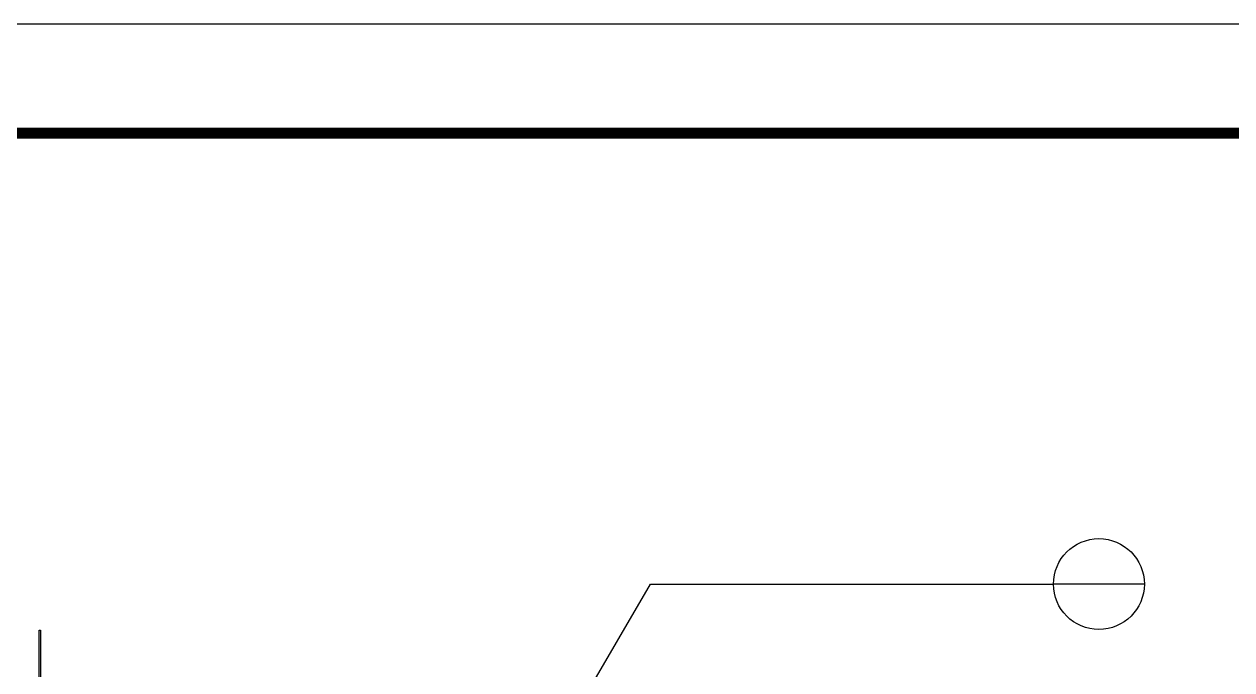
# Model space of a CAD drawing. Header units: millimetres. Extents: x -633009578 to 5705885, y -633235091 to 2571734.
# Drawn here: x 3400238 to 3433452, y 2199684 to 2217460 of the extents above; entities that cross this region are included whole.
import ezdxf
from ezdxf.enums import TextEntityAlignment as Align

# ---------------------------------------------------------------- set-up
doc = ezdxf.new("R2010")
doc.units = ezdxf.units.MM
doc.header["$LTSCALE"] = 1000
doc.header["$MEASUREMENT"] = 0
for name, color, linetype in [('A-DI-I(索引)', 21, 'Continuous'), ('A-LM-RAIL(栏杆)', 167, 'Continuous'), ('设备-箱柜', 3, 'Continuous'), ('院图签、封面151013$0$PUB_TITLE', 153, 'Continuous'), ('院图签、封面151013$0$图签文字', 4, 'Continuous')]:
    doc.layers.add(name, color=color, linetype=linetype)
doc.styles.add('院图签、封面151013$0$-宋体', font='simhei.ttf', dxfattribs={"width": 0.8})

# ---------------------------------------------------------------- blocks, each defined once
blk = doc.blocks.new('建筑图框_A1')
at = {"layer": '院图签、封面151013$0$PUB_TITLE'}
blk.add_lwpolyline([(0, 0), (84100, 0), (84100, 59400), (0, 59400)], close=True, dxfattribs=at)
at = {"layer": '院图签、封面151013$0$PUB_TITLE', "const_width": 100}
blk.add_lwpolyline([(2500, 1000), (83100, 1000), (83100, 58400), (2500, 58400)], close=True, dxfattribs=at)
at = {"layer": '院图签、封面151013$0$图签文字', "color": 6, "style": '院图签、封面151013$0$-宋体'}
for tag, height, width, p in [('工程主持人', 400, 0.7999999999883585, (79990.91196859907, 29505.93707200652)), ('审定', 400, 0.7999999999883585, (79990.91196859907, 28705.93707200605)), ('审核', 400, 0.7999999999883585, (79990.91196859907, 27905.93707200559)), ('专业负责人', 400, 0.7999999999883585, (79990.91196859907, 27105.93707200512)), ('校对', 400, 0.7999999999883585, (79990.91196859907, 26305.93707200466)), ('设计', 400, 0.7999999999883585, (79990.91196859907, 25505.93707200419)), ('方案设计人', 400, 0.7999999999883585, (79990.91196859907, 24706.79438478127)), ('工程编号', 300, 0.7000000000116415, (81000.00416498398, 8700.424278954277)), ('版次', 300, 0.7000000000116415, (78738.08139540046, 3005.726258059498)), ('日期', 300, 0.7000000000116415, (82038.0813954557, 3000.226258123759)), ('图号', 200, 0.7000000000116415, (82538.08139542397, 2400.075247410685)), ('比例', 300, 0.7000000000116415, (78738.08139537089, 2200.188802679535)), ('图号_X施', 300, 0.7000000000116415, (81538.08139540977, 2200.188802651362)), ('图号_总数', 200, 0.7000000000116415, (82538.08139541186, 2000.075247410219))]:
    blk.add_attdef(tag, text='', height=height, dxfattribs=dict(at, width=width)).set_placement(p, align=Align.MIDDLE_CENTER)
at = {"layer": '院图签、封面151013$0$图签文字', "color": 6, "style": '院图签、封面151013$0$-宋体', "width": 0.7}
for tag, p in [('建设单位_001', (80935.88661794258, 7446.21079580821)), ('工程名称_001', (80933.52706738078, 6045.368099178996)), ('图名_001', (79742.88288308708, 4059.656552180292))]:
    blk.add_attdef(tag, p, '', height=300, dxfattribs=at)

msp = doc.modelspace()

# ---------------------------------------------------------------- linework, layer by layer
at = {"layer": 'A-DI-I(索引)'}
for p, q in [((3415025.090032164, 2197867.687827862), (3417462.290185468, 2202046.395370514)), ((3417462.290185468, 2202046.395370514), (3428545.150621582, 2202046.395370514)), ((3431045.150621582, 2202046.395370514), (3428545.150621582, 2202046.395370514))]:
    msp.add_line(p, q, dxfattribs=at)
msp.add_circle((3429795.150621582, 2202046.395370514), 1250, dxfattribs=at)
at = {"layer": 'A-LM-RAIL(栏杆)'}
msp.add_lwpolyline([(3400655.051299255, 2196074.629172647), (3400655.051299217, 2200774.629582777), (3400685.051299217, 2200774.629582777), (3400685.051299255, 2196074.629172647)], dxfattribs=at)

# ---------------------------------------------------------------- block references
at = {"layer": '设备-箱柜', "xscale": 3, "yscale": 3}
msp.add_blockref('建筑图框_A1', (3229655.437121258, 2039260.231913973, 4.000000000000001e-08), dxfattribs=at)

doc.saveas('drawing.dxf')
